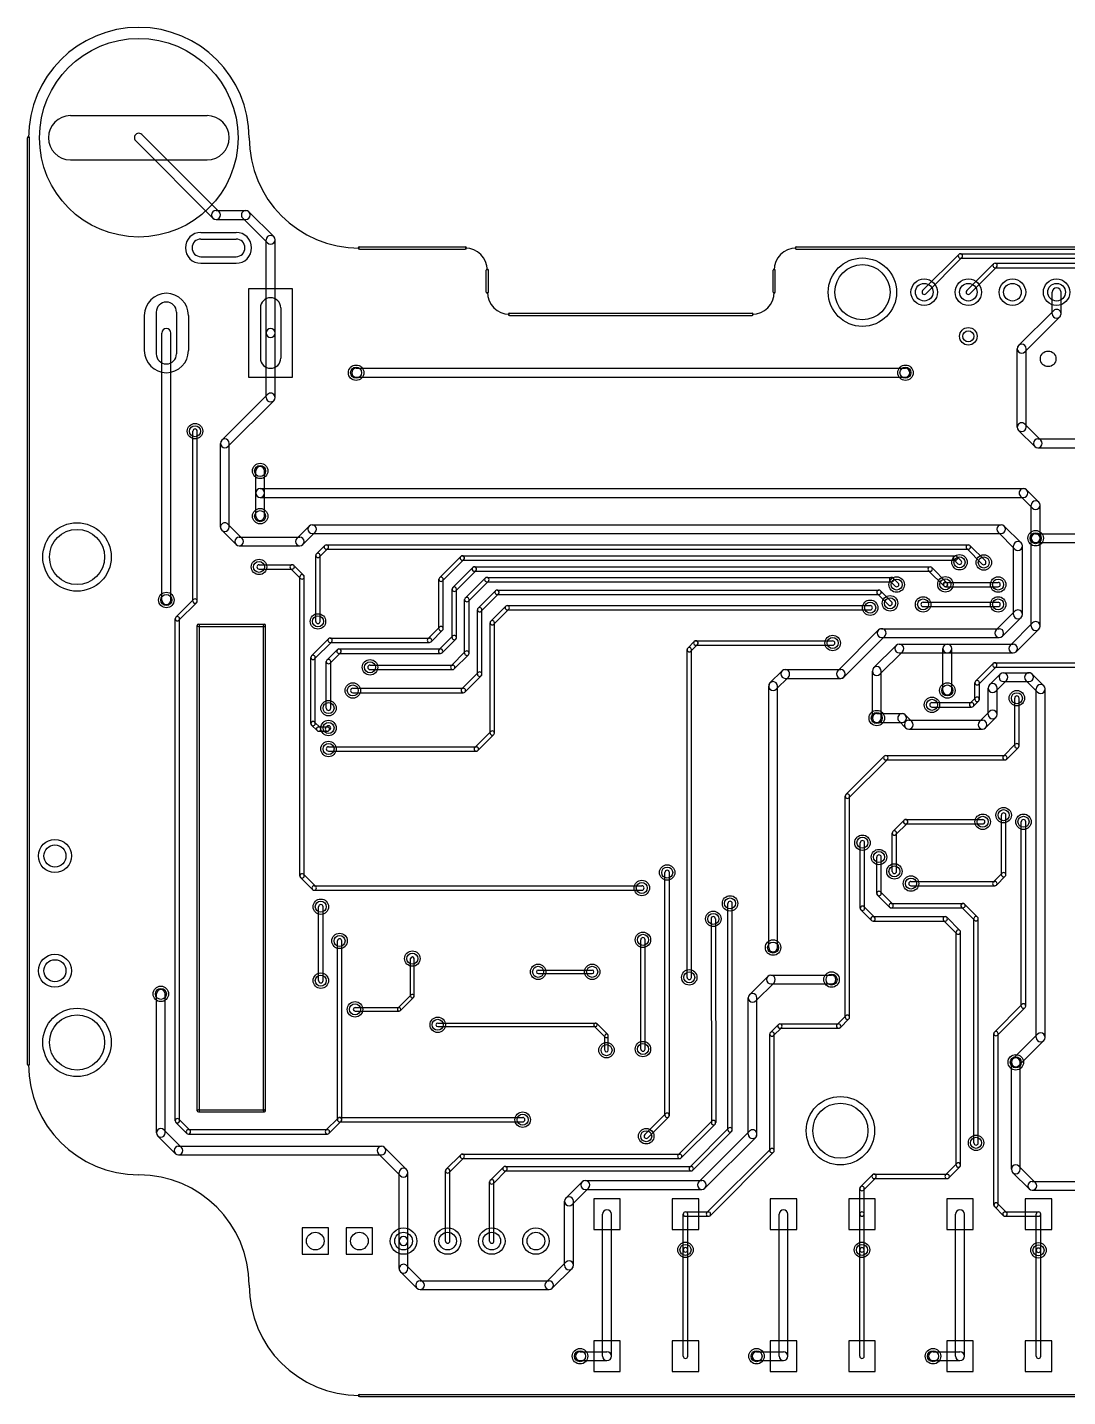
# Model space of a CAD drawing. Extents: x 25 to 127, y -114 to -36.
# Drawn here: x 25.3 to 85.2, y -114.4 to -35.6 of the extents above; entities that cross this region are included whole.
import ezdxf

# ---------------------------------------------------------------- set-up
doc = ezdxf.new("R2010")
doc.units = 0
doc.header["$MEASUREMENT"] = 0
doc.layers.add('BLACK', color=250, linetype='CONTINUOUS')
doc.layers.add('WHITE', color=7, linetype='CONTINUOUS')

msp = doc.modelspace()

# ---------------------------------------------------------------- linework, layer by layer
at = {"layer": 'BLACK'}
for p, q in [((36.3746, -46.1754), (31.9296, -41.7304)), ((25.3365, -95.25), (25.3365, -41.91)), ((25.4635, -95.25), (25.4635, -41.91)), ((36.0154, -46.5346), (31.5704, -42.0896)), ((36.195, -46.101), (37.9095, -46.101)), ((39.5171, -47.6034), (38.0891, -46.1754)), ((36.195, -46.609), (37.9095, -46.609)), ((39.1579, -47.9626), (37.7299, -46.5346)), ((35.3215, -47.3605), (37.3535, -47.3605)), ((39.0835, -53.1495), (39.0835, -47.783)), ((39.5915, -53.1495), (39.5915, -47.783)), ((44.45, -48.1965), (50.546, -48.1965)), ((44.45, -48.3235), (50.546, -48.3235)), ((69.596, -48.1965), (107.95, -48.1965)), ((69.596, -48.3235), (107.95, -48.3235)), ((78.955, -48.6274), (76.8722, -50.7102)), ((79.1346, -48.807), (77.0518, -50.8898)), ((79.0448, -48.5902), (122.961, -48.5902)), ((79.0448, -48.8442), (122.961, -48.8442)), ((35.3215, -49.1385), (37.3535, -49.1385)), ((51.7525, -50.8), (51.7525, -49.53)), ((51.8795, -50.8), (51.8795, -49.53)), ((68.2625, -50.8), (68.2625, -49.53)), ((68.3895, -50.8), (68.3895, -49.53)), ((80.9489, -49.1735), (79.4122, -50.7102)), ((81.1285, -49.3531), (79.5918, -50.8898)), ((81.0387, -49.1363), (122.606, -49.1363)), ((81.0387, -49.3903), (122.606, -49.3903)), ((38.0675, -50.6095), (38.0675, -55.6895)), ((40.6075, -50.6095), (38.0675, -50.6095)), ((40.6075, -55.6895), (40.6075, -50.6095)), ((84.328, -52.0446), (84.328, -50.8)), ((84.836, -52.0446), (84.836, -50.8)), ((53.086, -52.0065), (67.056, -52.0065)), ((82.3958, -53.8716), (84.4024, -51.865)), ((32.0675, -52.1335), (32.0675, -54.1655)), ((34.6075, -52.1335), (34.6075, -54.1655)), ((53.086, -52.1335), (67.056, -52.1335)), ((82.755, -54.2308), (84.7616, -52.2242)), ((33.0835, -68.5165), (33.0835, -53.1495)), ((33.5915, -68.5165), (33.5915, -53.1495)), ((39.0835, -56.865), (39.0835, -53.1495)), ((39.5915, -56.865), (39.5915, -53.1495)), ((82.3214, -58.5724), (82.3214, -54.0512)), ((82.8294, -58.5724), (82.8294, -54.0512)), ((38.0675, -55.6895), (40.6075, -55.6895)), ((44.2595, -55.1815), (75.8825, -55.1815)), ((44.2595, -55.6895), (75.8825, -55.6895)), ((36.5234, -59.3199), (39.1579, -56.6854)), ((36.8826, -59.6791), (39.5171, -57.0446)), ((34.8615, -68.58), (34.8615, -58.801)), ((35.1155, -68.58), (35.1155, -58.801)), ((83.3229, -59.6791), (82.3958, -58.752)), ((83.6821, -59.3199), (82.755, -58.3928)), ((36.449, -64.3255), (36.449, -59.4995)), ((36.957, -64.3255), (36.957, -59.4995)), ((83.5025, -59.2455), (87.884, -59.2455)), ((83.5025, -59.7535), (87.884, -59.7535)), ((38.481, -62.357), (38.481, -61.087)), ((38.989, -62.357), (38.989, -61.087)), ((38.735, -62.103), (82.677, -62.103)), ((83.5551, -62.8759), (82.8566, -62.1774)), ((38.481, -63.6905), (38.481, -62.357)), ((38.735, -62.611), (82.677, -62.611)), ((38.989, -63.6905), (38.989, -62.357)), ((83.1959, -63.2351), (82.4974, -62.5366)), ((83.1215, -64.9605), (83.1215, -63.0555)), ((83.6295, -64.9605), (83.6295, -63.0555)), ((37.3489, -65.3306), (36.5234, -64.5051)), ((37.7081, -64.9714), (36.8826, -64.1459)), ((41.5526, -64.2602), (40.8414, -64.9714)), ((41.7322, -64.1858), (81.3943, -64.1858)), ((81.5739, -64.2602), (82.5391, -65.2254)), ((37.5285, -64.897), (41.021, -64.897)), ((37.5285, -65.405), (41.021, -65.405)), ((41.9118, -64.6194), (41.2006, -65.3306)), ((41.7322, -64.6938), (81.3943, -64.6938)), ((42.4552, -65.3787), (41.9726, -65.8613)), ((42.545, -65.3415), (79.502, -65.3415)), ((79.5918, -65.3787), (80.4808, -66.2677)), ((81.2147, -64.6194), (82.1799, -65.5846)), ((82.1055, -69.342), (82.1055, -65.405)), ((82.6135, -69.342), (82.6135, -65.405)), ((83.1215, -70.0151), (83.1215, -64.9605)), ((83.3755, -64.7065), (86.5505, -64.7065)), ((83.3755, -65.2145), (86.5505, -65.2145)), ((83.6295, -70.0151), (83.6295, -64.9605)), ((41.9354, -69.7484), (41.9354, -65.9511)), ((42.6348, -65.5583), (42.1522, -66.0409)), ((42.1894, -69.7484), (42.1894, -65.9511)), ((42.545, -65.5955), (79.502, -65.5955)), ((49.0592, -67.2329), (50.2784, -66.0137)), ((49.2388, -67.4125), (50.458, -66.1933)), ((50.3682, -65.9765), (78.7527, -65.9765)), ((78.6629, -66.1933), (78.9042, -66.4346)), ((78.8425, -66.0137), (79.0838, -66.255)), ((79.4122, -65.5583), (80.3012, -66.4473)), ((38.6715, -66.4845), (40.5765, -66.4845)), ((38.6715, -66.7385), (40.5765, -66.7385)), ((40.4867, -66.7013), (41.0582, -67.2728)), ((40.6663, -66.5217), (41.2378, -67.0932)), ((49.8212, -67.8044), (50.9769, -66.6487)), ((50.0008, -67.984), (51.1565, -66.8283)), ((50.3682, -66.2305), (78.7527, -66.2305)), ((51.0667, -66.6115), (77.3049, -66.6115)), ((51.0667, -66.8655), (77.3049, -66.8655)), ((77.2151, -66.8283), (78.0914, -67.7046)), ((77.3947, -66.6487), (78.271, -67.525)), ((41.021, -84.3915), (41.021, -67.183)), ((41.275, -84.3915), (41.275, -67.183)), ((49.022, -70.1675), (49.022, -67.3227)), ((49.276, -70.1675), (49.276, -67.3227)), ((51.6944, -67.2519), (50.5451, -68.4013)), ((51.8741, -67.4316), (50.7247, -68.5809)), ((51.7843, -67.2148), (75.0888, -67.2148)), ((51.7843, -67.4688), (75.0888, -67.4688)), ((74.9989, -67.4316), (75.2847, -67.7173)), ((75.1786, -67.2519), (75.4643, -67.5377)), ((78.1041, -67.7173), (78.0914, -67.7046)), ((78.1939, -67.5005), (81.2165, -67.5005)), ((78.1939, -67.7545), (81.2165, -67.7545)), ((78.2837, -67.5377), (78.271, -67.525)), ((34.8987, -68.4902), (33.8827, -69.5062)), ((49.784, -70.6755), (49.784, -67.8942)), ((50.038, -70.6755), (50.038, -67.8942)), ((50.5079, -71.5772), (50.5079, -68.4911)), ((50.7619, -71.5772), (50.7619, -68.4911)), ((51.2817, -68.9855), (52.285, -67.9822)), ((51.4613, -69.1651), (52.4646, -68.1618)), ((52.3748, -67.945), (74.3585, -67.945)), ((52.3748, -68.199), (74.3585, -68.199)), ((74.2687, -68.1618), (74.9037, -68.7968)), ((74.4483, -67.9822), (75.0833, -68.6172)), ((35.0783, -68.6698), (34.0623, -69.6858)), ((51.2445, -72.7837), (51.2445, -69.0753)), ((51.4985, -72.7837), (51.4985, -69.0753)), ((52.8692, -68.8712), (52.0056, -69.7348)), ((53.0488, -69.0508), (52.1852, -69.9144)), ((52.959, -68.834), (73.8505, -68.834)), ((52.959, -69.088), (73.8505, -69.088)), ((76.8985, -68.6435), (81.2165, -68.6435)), ((76.8985, -68.8975), (81.2165, -68.8975)), ((81.1004, -70.2419), (82.1799, -69.1624)), ((33.8455, -98.4885), (33.8455, -69.596)), ((34.0995, -98.4885), (34.0995, -69.596)), ((35.1155, -97.917), (35.1155, -69.977)), ((35.179, -69.9135), (38.989, -69.9135)), ((35.179, -70.0405), (38.989, -70.0405)), ((35.2425, -97.917), (35.2425, -69.977)), ((38.9255, -97.917), (38.9255, -69.977)), ((39.0525, -97.917), (39.0525, -69.977)), ((49.0592, -70.0777), (48.3924, -70.7444)), ((51.9684, -76.1746), (51.9684, -69.8246)), ((52.2224, -76.1746), (52.2224, -69.8246)), ((81.4596, -70.6011), (82.5391, -69.5216)), ((81.9005, -71.1309), (83.1959, -69.8355)), ((41.6932, -71.7287), (42.6774, -70.7444)), ((42.7673, -70.7073), (48.4823, -70.7073)), ((49.2388, -70.2573), (48.5721, -70.9241)), ((49.0338, -71.3731), (49.8212, -70.5857)), ((49.2134, -71.5527), (50.0008, -70.7653)), ((63.3467, -71.2842), (63.7277, -70.9032)), ((63.8175, -70.866), (71.6915, -70.866)), ((71.9818, -72.5914), (74.3313, -70.2419)), ((72.341, -72.9506), (74.6905, -70.6011)), ((74.5109, -70.1675), (81.28, -70.1675)), ((74.5109, -70.6755), (81.28, -70.6755)), ((82.2597, -71.4901), (83.5551, -70.1947)), ((41.8728, -71.9083), (42.8571, -70.9241)), ((42.5822, -71.97), (43.1791, -71.3731)), ((42.7618, -72.1496), (43.3587, -71.5527)), ((42.7673, -70.9613), (48.4823, -70.9613)), ((43.2689, -71.3359), (49.1236, -71.3359)), ((43.2689, -71.5899), (49.1236, -71.5899)), ((50.5451, -71.4874), (49.7323, -72.3002)), ((50.7247, -71.667), (49.9119, -72.4798)), ((63.3095, -90.2335), (63.3095, -71.374)), ((63.5263, -71.4638), (63.9073, -71.0828)), ((63.5635, -90.2335), (63.5635, -71.374)), ((63.8175, -71.12), (71.6915, -71.12)), ((75.3473, -71.1309), (74.0519, -72.4263)), ((75.7065, -71.4901), (74.4111, -72.7855)), ((75.5269, -71.0565), (78.2955, -71.0565)), ((75.5269, -71.5645), (78.2955, -71.5645)), ((78.0415, -73.7235), (78.0415, -71.3105)), ((78.2955, -71.0565), (82.0801, -71.0565)), ((78.2955, -71.5645), (82.0801, -71.5645)), ((78.5495, -73.7235), (78.5495, -71.3105)), ((41.656, -75.6285), (41.656, -71.8185)), ((41.91, -75.6285), (41.91, -71.8185)), ((42.545, -74.7395), (42.545, -72.0598)), ((42.799, -74.7395), (42.799, -72.0598)), ((45.0596, -72.263), (49.8221, -72.263)), ((79.9202, -73.1892), (80.9362, -72.1732)), ((80.0998, -73.3688), (81.1158, -72.3528)), ((81.026, -72.136), (94.3483, -72.136)), ((81.026, -72.39), (94.3483, -72.39)), ((45.0596, -72.517), (49.8221, -72.517)), ((51.2817, -72.6939), (50.3419, -73.6337)), ((51.4613, -72.8735), (50.5215, -73.8133)), ((68.0829, -73.2899), (68.7814, -72.5914)), ((68.4421, -73.6491), (69.1406, -72.9506)), ((68.961, -72.517), (72.1614, -72.517)), ((68.961, -73.025), (72.1614, -73.025)), ((73.9775, -75.311), (73.9775, -72.6059)), ((74.4855, -75.311), (74.4855, -72.6059)), ((79.883, -74.2315), (79.883, -73.279)), ((80.137, -74.2315), (80.137, -73.279)), ((81.3417, -72.7819), (80.7194, -73.4042)), ((81.7009, -73.1411), (81.0786, -73.7634)), ((81.5213, -72.7075), (82.9945, -72.7075)), ((81.5213, -73.2155), (82.9945, -73.2155)), ((83.488, -73.8142), (82.8149, -73.1411)), ((83.8472, -73.455), (83.1741, -72.7819)), ((44.069, -73.5965), (50.4317, -73.5965)), ((44.069, -73.8505), (50.4317, -73.8505)), ((68.0085, -88.519), (68.0085, -73.4695)), ((68.5165, -88.519), (68.5165, -73.4695)), ((80.645, -75.1078), (80.645, -73.5838)), ((81.153, -75.1078), (81.153, -73.5838)), ((83.4136, -93.6879), (83.4136, -73.6346)), ((83.9216, -93.6879), (83.9216, -73.6346)), ((77.4065, -74.422), (79.6925, -74.422)), ((77.4065, -74.676), (79.6925, -74.676)), ((79.6027, -74.4592), (79.9202, -74.1417)), ((79.7823, -74.6388), (80.0998, -74.3213)), ((82.169, -76.9112), (82.169, -74.168)), ((82.423, -76.9112), (82.423, -74.168)), ((42.1903, -75.8562), (41.8728, -75.5387)), ((74.2315, -75.057), (75.692, -75.057)), ((74.2315, -75.565), (75.692, -75.565)), ((75.8934, -75.8716), (75.5124, -75.4906)), ((76.2526, -75.5124), (75.8716, -75.1314)), ((76.073, -75.438), (80.3148, -75.438)), ((80.7194, -74.9282), (80.1352, -75.5124)), ((81.0786, -75.2874), (80.4944, -75.8716)), ((42.0107, -76.0358), (41.6932, -75.7183)), ((42.1005, -75.819), (42.6085, -75.819)), ((42.1005, -76.073), (42.6085, -76.073)), ((42.5822, -75.7927), (42.5187, -75.8562)), ((42.7618, -75.9723), (42.6983, -76.0358)), ((52.0056, -76.0848), (51.0912, -76.9992)), ((52.1852, -76.2644), (51.2708, -77.1788)), ((76.073, -75.946), (80.3148, -75.946)), ((42.672, -76.962), (51.181, -76.962)), ((42.672, -77.216), (51.181, -77.216)), ((82.2062, -76.8214), (81.5204, -77.5072)), ((82.3858, -77.001), (81.7, -77.6868)), ((74.6624, -77.5072), (72.4526, -79.717)), ((74.842, -77.6868), (72.6322, -79.8966)), ((74.7522, -77.47), (81.6102, -77.47)), ((74.7522, -77.724), (81.6102, -77.724)), ((72.4154, -92.5322), (72.4154, -79.8068)), ((72.6694, -92.5322), (72.6694, -79.8068)), ((75.8952, -81.153), (80.3275, -81.153)), ((81.407, -84.328), (81.407, -80.899)), ((81.661, -84.328), (81.661, -80.899)), ((75.1205, -84.1375), (75.1205, -81.9277)), ((75.1577, -81.8379), (75.8054, -81.1902)), ((75.3373, -82.0175), (75.985, -81.3698)), ((75.3745, -84.1375), (75.3745, -81.9277)), ((75.8952, -81.407), (80.3275, -81.407)), ((82.55, -91.8845), (82.55, -81.28)), ((82.804, -91.8845), (82.804, -81.28)), ((73.279, -86.2584), (73.279, -82.4865)), ((73.533, -86.2584), (73.533, -82.4865)), ((74.2315, -85.4075), (74.2315, -83.312)), ((74.4855, -85.4075), (74.4855, -83.312)), ((41.9363, -85.0002), (41.2378, -84.3017)), ((62.0395, -98.171), (62.0395, -84.201)), ((62.2935, -98.171), (62.2935, -84.201)), ((81.4442, -84.2382), (80.9362, -84.7462)), ((41.7567, -85.1798), (41.0582, -84.4813)), ((41.8465, -84.963), (60.706, -84.963)), ((76.2, -84.709), (81.026, -84.709)), ((76.2, -84.963), (81.026, -84.963)), ((81.6238, -84.4178), (81.1158, -84.9258)), ((41.8465, -85.217), (60.706, -85.217)), ((74.2687, -85.4973), (74.9672, -86.1958)), ((74.4483, -85.3177), (75.1468, -86.0162)), ((42.1005, -90.424), (42.1005, -86.1695)), ((42.3545, -90.424), (42.3545, -86.1695)), ((65.659, -99.0092), (65.659, -85.979)), ((65.913, -99.0092), (65.913, -85.979)), ((73.9258, -86.9578), (73.3162, -86.3482)), ((74.1054, -86.7782), (73.4958, -86.1686)), ((75.057, -85.979), (79.1972, -85.979)), ((75.057, -86.233), (79.1972, -86.233)), ((79.8567, -86.9451), (79.1074, -86.1958)), ((80.0363, -86.7655), (79.287, -86.0162)), ((64.6892, -86.8682), (64.7096, -98.5918)), ((64.9432, -86.8678), (64.9636, -98.5914)), ((74.0156, -86.741), (78.1685, -86.741)), ((74.0156, -86.995), (78.1685, -86.995)), ((78.8407, -87.7198), (78.0787, -86.9578)), ((79.0203, -87.5402), (78.2583, -86.7782)), ((79.8195, -99.7585), (79.8195, -86.8553)), ((80.0735, -99.7585), (80.0735, -86.8553)), ((43.18, -98.425), (43.18, -88.138)), ((43.434, -98.425), (43.434, -88.138)), ((60.6425, -94.361), (60.6425, -88.0745)), ((60.8965, -94.361), (60.8965, -88.0745)), ((78.8035, -101.041), (78.8035, -87.63)), ((79.0575, -101.041), (79.0575, -87.63)), ((47.3964, -91.313), (47.3964, -89.154)), ((47.5996, -91.313), (47.5996, -89.154)), ((54.737, -89.8144), (57.8485, -89.8144)), ((54.737, -90.0176), (57.8485, -90.0176)), ((67.9559, -90.1809), (66.9018, -91.235)), ((68.3151, -90.5401), (67.261, -91.5942)), ((68.1355, -90.1065), (71.628, -90.1065)), ((68.1355, -90.6145), (71.628, -90.6145)), ((32.766, -99.187), (32.766, -91.186)), ((33.274, -99.187), (33.274, -91.186)), ((46.6642, -92.0032), (47.4262, -91.2412)), ((46.8078, -92.1468), (47.5698, -91.3848)), ((44.196, -91.9734), (46.736, -91.9734)), ((44.196, -92.1766), (46.736, -92.1766)), ((66.8274, -99.2632), (66.8274, -91.4146)), ((67.3354, -99.2632), (67.3354, -91.4146)), ((82.5872, -91.7947), (80.9997, -93.3822)), ((82.7668, -91.9743), (81.1793, -93.5618)), ((48.9585, -92.8624), (58.039, -92.8624)), ((58.7458, -93.5272), (58.1108, -92.8922)), ((68.5664, -92.9504), (68.1092, -93.4076)), ((68.6562, -92.9132), (72.0344, -92.9132)), ((72.4526, -92.4424), (71.9446, -92.9504)), ((72.6322, -92.622), (72.1242, -93.13)), ((48.9585, -93.0656), (58.039, -93.0656)), ((58.6022, -93.6708), (57.9672, -93.0358)), ((58.5724, -94.4245), (58.5724, -93.599)), ((58.7756, -94.4245), (58.7756, -93.599)), ((68.072, -100.203), (68.072, -93.4974)), ((68.746, -93.13), (68.2888, -93.5872)), ((68.326, -100.203), (68.326, -93.4974)), ((68.6562, -93.1672), (72.0344, -93.1672)), ((80.9625, -103.34), (80.9625, -93.472)), ((81.2165, -103.34), (81.2165, -93.472)), ((83.488, -93.5083), (82.0529, -94.9434)), ((83.8472, -93.8675), (82.4121, -95.3026)), ((81.9785, -101.283), (81.9785, -95.123)), ((82.4865, -101.283), (82.4865, -95.123)), ((34.0623, -98.3987), (34.6973, -99.0337)), ((35.179, -97.8535), (38.989, -97.8535)), ((35.179, -97.9805), (38.989, -97.9805)), ((42.5187, -99.0337), (43.2172, -98.3352)), ((43.307, -98.298), (53.848, -98.298)), ((60.8702, -99.2877), (62.0767, -98.0812)), ((61.0498, -99.4673), (62.2563, -98.2608)), ((62.8006, -100.443), (64.7422, -98.5018)), ((33.1996, -99.0074), (34.2156, -100.023)), ((33.8827, -98.5783), (34.5177, -99.2133)), ((34.6075, -98.9965), (42.6085, -98.9965)), ((34.6075, -99.2505), (42.6085, -99.2505)), ((42.6983, -99.2133), (43.3968, -98.5148)), ((43.307, -98.552), (53.848, -98.552)), ((62.9802, -100.623), (64.9218, -98.6814)), ((65.6962, -98.9194), (63.461, -101.155)), ((65.8758, -99.099), (63.6406, -101.334)), ((63.9808, -102.005), (66.9018, -99.0836)), ((32.8404, -99.3666), (33.8564, -100.383)), ((34.036, -99.949), (45.72, -99.949)), ((45.8996, -100.023), (47.1696, -101.293)), ((64.34, -102.364), (67.261, -99.4428)), ((34.036, -100.457), (45.72, -100.457)), ((45.5404, -100.383), (46.8104, -101.653)), ((50.2784, -100.443), (49.4402, -101.282)), ((50.458, -100.623), (49.6198, -101.461)), ((50.3682, -100.406), (62.8904, -100.406)), ((50.3682, -100.66), (62.8904, -100.66)), ((68.1092, -100.113), (64.4516, -103.771)), ((68.2888, -100.293), (64.6312, -103.95)), ((46.736, -105.41), (46.736, -101.473)), ((47.244, -105.41), (47.244, -101.473)), ((49.403, -105.41), (49.403, -101.371)), ((49.657, -105.41), (49.657, -101.371)), ((52.7422, -101.155), (51.9802, -101.917)), ((52.9218, -101.334), (52.1598, -102.096)), ((52.832, -101.117), (63.5508, -101.117)), ((52.832, -101.371), (63.5508, -101.371)), ((73.2908, -102.298), (73.9893, -101.599)), ((74.0791, -101.562), (78.2828, -101.562)), ((78.193, -101.599), (78.8407, -100.951)), ((78.3726, -101.779), (79.0203, -101.131)), ((82.0529, -101.462), (83.0054, -102.415)), ((82.4121, -101.103), (83.3646, -102.055)), ((51.943, -105.41), (51.943, -102.006)), ((52.197, -105.41), (52.197, -102.006)), ((57.2752, -102.005), (56.3354, -102.944)), ((57.6344, -102.364), (56.6946, -103.304)), ((57.4548, -101.93), (64.1604, -101.93)), ((57.4548, -102.438), (64.1604, -102.438)), ((73.2536, -103.861), (73.2536, -102.387)), ((73.4704, -102.477), (74.1689, -101.779)), ((73.5076, -103.861), (73.5076, -102.387)), ((74.0791, -101.816), (78.2828, -101.816)), ((83.185, -101.981), (85.8012, -101.981)), ((56.261, -106.807), (56.261, -103.124)), ((56.769, -106.807), (56.769, -103.124)), ((59.4614, -102.972), (57.9374, -102.972)), ((57.9374, -102.972), (57.9374, -104.75)), ((59.4614, -104.75), (59.4614, -102.972)), ((63.9826, -102.972), (62.4586, -102.972)), ((62.4586, -102.972), (62.4586, -104.75)), ((63.9826, -104.75), (63.9826, -102.972)), ((69.6214, -102.972), (68.0974, -102.972)), ((68.0974, -102.972), (68.0974, -104.75)), ((69.6214, -104.75), (69.6214, -102.972)), ((74.1426, -102.972), (72.6186, -102.972)), ((72.6186, -102.972), (72.6186, -104.75)), ((74.1426, -104.75), (74.1426, -102.972)), ((79.7814, -102.972), (78.2574, -102.972)), ((78.2574, -102.972), (78.2574, -104.75)), ((79.7814, -104.75), (79.7814, -102.972)), ((84.3026, -102.972), (82.7786, -102.972)), ((82.7786, -102.972), (82.7786, -104.75)), ((83.185, -102.489), (85.8012, -102.489)), ((84.3026, -104.75), (84.3026, -102.972)), ((58.4454, -112.039), (58.4454, -103.861)), ((58.9534, -112.039), (58.9534, -103.861)), ((63.0936, -105.918), (63.0936, -103.861)), ((63.2206, -103.734), (64.5414, -103.734)), ((63.2206, -103.988), (64.5414, -103.988)), ((63.3476, -105.918), (63.3476, -103.861)), ((68.6054, -112.039), (68.6054, -103.861)), ((69.1134, -112.039), (69.1134, -103.861)), ((73.2536, -105.918), (73.2536, -103.861)), ((73.5076, -105.918), (73.5076, -103.861)), ((78.7654, -112.039), (78.7654, -103.861)), ((79.2734, -112.039), (79.2734, -103.861)), ((81.5204, -103.95), (80.9997, -103.43)), ((81.7, -103.771), (81.1793, -103.25)), ((81.6102, -103.734), (83.5406, -103.734)), ((81.6102, -103.988), (83.5406, -103.988)), ((83.4136, -105.943), (83.4136, -103.861)), ((83.6676, -105.943), (83.6676, -103.861)), ((41.148, -104.648), (41.148, -106.172)), ((42.672, -104.648), (41.148, -104.648)), ((42.672, -106.172), (42.672, -104.648)), ((43.688, -104.648), (43.688, -106.172)), ((45.212, -104.648), (43.688, -104.648)), ((45.212, -106.172), (45.212, -104.648)), ((57.9374, -104.75), (59.4614, -104.75)), ((62.4586, -104.75), (63.9826, -104.75)), ((68.0974, -104.75), (69.6214, -104.75)), ((72.6186, -104.75), (74.1426, -104.75)), ((78.2574, -104.75), (79.7814, -104.75)), ((82.7786, -104.75), (84.3026, -104.75)), ((46.736, -106.998), (46.736, -105.41)), ((47.244, -106.998), (47.244, -105.41)), ((41.148, -106.172), (42.672, -106.172)), ((43.688, -106.172), (45.212, -106.172)), ((63.0936, -112.039), (63.0936, -105.918)), ((63.3476, -112.039), (63.3476, -105.918)), ((73.2536, -112.039), (73.2536, -105.918)), ((73.5076, -112.039), (73.5076, -105.918)), ((83.4136, -112.039), (83.4136, -105.943)), ((83.6676, -112.039), (83.6676, -105.943)), ((48.1221, -107.77), (47.1696, -106.818)), ((56.3354, -106.627), (55.1924, -107.77)), ((56.6946, -106.987), (55.5516, -108.13)), ((47.7629, -108.13), (46.8104, -107.177)), ((47.9425, -107.696), (55.372, -107.696)), ((47.9425, -108.204), (55.372, -108.204)), ((57.15, -111.785), (58.6994, -111.785)), ((59.4614, -111.15), (57.9374, -111.15)), ((57.9374, -111.15), (57.9374, -112.928)), ((59.4614, -112.928), (59.4614, -111.15)), ((63.9826, -111.15), (62.4586, -111.15)), ((62.4586, -111.15), (62.4586, -112.928)), ((63.9826, -112.928), (63.9826, -111.15)), ((67.31, -111.785), (68.8594, -111.785)), ((69.6214, -111.15), (68.0974, -111.15)), ((68.0974, -111.15), (68.0974, -112.928)), ((69.6214, -112.928), (69.6214, -111.15)), ((74.1426, -111.15), (72.6186, -111.15)), ((72.6186, -111.15), (72.6186, -112.928)), ((74.1426, -112.928), (74.1426, -111.15)), ((77.47, -111.785), (79.0194, -111.785)), ((79.7814, -111.15), (78.2574, -111.15)), ((78.2574, -111.15), (78.2574, -112.928)), ((79.7814, -112.928), (79.7814, -111.15)), ((84.3026, -111.15), (82.7786, -111.15)), ((82.7786, -111.15), (82.7786, -112.928)), ((84.3026, -112.928), (84.3026, -111.15)), ((57.15, -112.293), (58.6994, -112.293)), ((67.31, -112.293), (68.8594, -112.293)), ((77.47, -112.293), (79.0194, -112.293)), ((57.9374, -112.928), (59.4614, -112.928)), ((62.4586, -112.928), (63.9826, -112.928)), ((68.0974, -112.928), (69.6214, -112.928)), ((72.6186, -112.928), (74.1426, -112.928)), ((78.2574, -112.928), (79.7814, -112.928)), ((82.7786, -112.928), (84.3026, -112.928)), ((44.45, -114.237), (107.95, -114.237)), ((44.45, -114.364), (107.95, -114.364))]:
    msp.add_line(p, q, dxfattribs=at)
for centre, radius in [((31.75, -41.91), 5.715), ((73.406, -50.8), 1.9685), ((76.962, -50.8), 0.762), ((79.502, -50.8), 0.762), ((82.042, -50.8), 0.762), ((84.582, -50.8), 0.762), ((79.502, -53.34), 0.508), ((84.098, -54.636), 0.45), ((44.2595, -55.4355), 0.4445), ((75.8825, -55.4355), 0.4445), ((34.9885, -58.801), 0.4445), ((38.735, -61.087), 0.4445), ((38.735, -63.6905), 0.4445), ((28.194, -66.04), 1.9685), ((83.3755, -64.9605), 0.4445), ((38.6715, -66.6115), 0.4445), ((78.994, -66.3448), 0.4445), ((80.391, -66.3575), 0.4445), ((75.3745, -67.6275), 0.4445), ((78.1812, -67.6148), 0.4445), ((81.2165, -67.6275), 0.4445), ((33.3375, -68.5165), 0.4445), ((73.8505, -68.961), 0.4445), ((74.9935, -68.707), 0.4445), ((76.8985, -68.7705), 0.4445), ((81.2165, -68.7705), 0.4445), ((42.0624, -69.7484), 0.4445), ((71.6915, -70.993), 0.4445), ((45.0596, -72.39), 0.4445), ((44.069, -73.7235), 0.4445), ((78.2955, -73.7235), 0.4445), ((82.296, -74.168), 0.4445), ((42.672, -74.7395), 0.4445), ((77.4065, -74.549), 0.4445), ((42.672, -75.8825), 0.4445), ((74.2315, -75.311), 0.4445), ((42.672, -77.089), 0.4445), ((80.3275, -81.28), 0.4445), ((81.534, -80.899), 0.4445), ((82.677, -81.28), 0.4445), ((26.924, -83.2485), 0.9525), ((73.406, -82.4865), 0.4445), ((74.3585, -83.312), 0.4445), ((62.1665, -84.201), 0.4445), ((75.2475, -84.1375), 0.4445), ((60.706, -85.09), 0.4445), ((76.2, -84.836), 0.4445), ((42.2275, -86.1695), 0.4445), ((65.786, -85.979), 0.4445), ((64.8208, -86.868), 0.4445), ((43.307, -88.138), 0.4445), ((60.7695, -88.0745), 0.4445), ((68.2625, -88.519), 0.4445), ((26.924, -89.8525), 0.9525), ((47.498, -89.154), 0.4445), ((54.737, -89.916), 0.4445), ((57.8485, -89.916), 0.4445), ((63.4365, -90.2335), 0.4445), ((42.2275, -90.424), 0.4445), ((71.628, -90.3605), 0.4445), ((33.02, -91.186), 0.4445), ((28.194, -93.98), 1.9685), ((44.196, -92.075), 0.4445), ((48.9585, -92.964), 0.4445), ((58.674, -94.4245), 0.4445), ((60.7695, -94.361), 0.4445), ((82.2325, -95.123), 0.4445), ((72.136, -99.06), 1.9685), ((53.848, -98.425), 0.4445), ((60.96, -99.3775), 0.4445), ((79.9465, -99.7585), 0.4445), ((46.99, -105.41), 0.762), ((49.53, -105.41), 0.762), ((52.07, -105.41), 0.762), ((54.61, -105.41), 0.762), ((63.2206, -105.918), 0.4445), ((73.3806, -105.918), 0.4445), ((83.5406, -105.943), 0.4445), ((57.15, -112.039), 0.4445), ((67.31, -112.039), 0.4445), ((77.47, -112.039), 0.4445)]:
    msp.add_circle(centre, radius, dxfattribs=at)
for centre, radius, start, end in [((31.75, -41.91), 6.35, 90, 180), ((31.75, -41.91), 6.35, 0, 90), ((31.75, -41.91), 0.254, 405, 585), ((25.4, -41.91), 0.0635, 360, 540), ((44.45, -41.91), 6.35, -180, -90), ((36.195, -46.355), 0.254, 90, 270), ((36.195, -46.355), 0.254, 225, 405), ((37.9095, -46.355), 0.254, 405, 585), ((37.9095, -46.355), 0.254, 270, 450), ((35.3215, -48.2495), 0.889, 90, 270), ((37.3535, -48.2495), 0.889, 270, 450), ((39.3375, -47.783), 0.254, 360, 540), ((39.3375, -47.783), 0.254, 225, 405), ((44.45, -48.26), 0.0635, 90, 270), ((50.546, -48.26), 0.0635, 270, 450), ((50.546, -49.53), 1.27, 0, 90), ((69.596, -49.53), 1.27, 90, 180), ((69.596, -48.26), 0.0635, 90, 270), ((79.0448, -48.7172), 0.127, 90, 270), ((79.0448, -48.7172), 0.127, -45, 135), ((51.816, -49.53), 0.0635, 360, 540), ((68.326, -49.53), 0.0635, 360, 540), ((81.0387, -49.2633), 0.127, 90, 270), ((81.0387, -49.2633), 0.127, -45, 135), ((33.3375, -52.1335), 1.27, 0, 180), ((51.816, -50.8), 0.0635, 180, 360), ((53.086, -50.8), 1.27, -180, -90), ((67.056, -50.8), 1.27, -90, 0), ((68.326, -50.8), 0.0635, 180, 360), ((76.962, -50.8), 0.127, 135, 315), ((79.502, -50.8), 0.127, 135, 315), ((84.582, -50.8), 0.254, 360, 540), ((53.086, -52.07), 0.0635, 90, 270), ((67.056, -52.07), 0.0635, 270, 450), ((84.582, -52.0446), 0.254, 315, 495), ((84.582, -52.0446), 0.254, 180, 360), ((33.3375, -53.1495), 0.254, 360, 540), ((39.3375, -53.1495), 0.254, 360, 540), ((39.3375, -53.1495), 0.254, 180, 360), ((33.3375, -54.1655), 1.27, 180, 360), ((82.5754, -54.0512), 0.254, 360, 540), ((82.5754, -54.0512), 0.254, 135, 315), ((44.2595, -55.4355), 0.254, 90, 270), ((75.8825, -55.4355), 0.254, 270, 450), ((39.3375, -56.865), 0.254, 315, 495), ((39.3375, -56.865), 0.254, 180, 360), ((34.9885, -58.801), 0.127, 360, 540), ((82.5754, -58.5724), 0.254, 405, 585), ((82.5754, -58.5724), 0.254, 180, 360), ((36.703, -59.4995), 0.254, 360, 540), ((36.703, -59.4995), 0.254, 135, 315), ((83.5025, -59.4995), 0.254, 90, 270), ((83.5025, -59.4995), 0.254, 225, 405), ((38.735, -61.087), 0.254, 360, 540), ((38.735, -62.357), 0.254, 90, 270), ((38.735, -62.357), 0.254, 360, 540), ((82.677, -62.357), 0.254, 405, 585), ((82.677, -62.357), 0.254, 270, 450), ((38.735, -62.357), 0.254, 180, 360), ((83.3755, -63.0555), 0.254, 360, 540), ((83.3755, -63.0555), 0.254, 225, 405), ((38.735, -63.6905), 0.254, 180, 360), ((36.703, -64.3255), 0.254, 405, 585), ((36.703, -64.3255), 0.254, 180, 360), ((41.7322, -64.4398), 0.254, 90, 270), ((41.7322, -64.4398), 0.254, -45, 135), ((81.3943, -64.4398), 0.254, 45, 225), ((81.3943, -64.4398), 0.254, 270, 450), ((37.5285, -65.151), 0.254, 90, 270), ((37.5285, -65.151), 0.254, 225, 405), ((41.021, -65.151), 0.254, 135, 315), ((41.021, -65.151), 0.254, 270, 450), ((42.545, -65.4685), 0.127, 90, 270), ((42.545, -65.4685), 0.127, -45, 135), ((79.502, -65.4685), 0.127, 45, 225), ((79.502, -65.4685), 0.127, 270, 450), ((82.3595, -65.405), 0.254, 360, 540), ((82.3595, -65.405), 0.254, 225, 405), ((83.3755, -64.9605), 0.254, 90, 270), ((83.3755, -64.9605), 0.254, 360, 540), ((83.3755, -64.9605), 0.254, 180, 360), ((42.0624, -65.9511), 0.127, 360, 540), ((42.0624, -65.9511), 0.127, 135, 315), ((50.3682, -66.1035), 0.127, 90, 270), ((50.3682, -66.1035), 0.127, 315, 495), ((78.7527, -66.1035), 0.127, 45, 225), ((78.7527, -66.1035), 0.127, 270, 450), ((38.6715, -66.6115), 0.127, 90, 270), ((40.5765, -66.6115), 0.127, 45, 225), ((40.5765, -66.6115), 0.127, 270, 450), ((51.0667, -66.7385), 0.127, 90, 270), ((51.0667, -66.7385), 0.127, 315, 495), ((77.3049, -66.7385), 0.127, 45, 225), ((77.3049, -66.7385), 0.127, 270, 450), ((78.994, -66.3448), 0.127, 225, 405), ((80.391, -66.3575), 0.127, 225, 405), ((41.148, -67.183), 0.127, 360, 540), ((41.148, -67.183), 0.127, 225, 405), ((49.149, -67.3227), 0.127, 360, 540), ((49.149, -67.3227), 0.127, 135, 315), ((49.911, -67.8942), 0.127, 360, 540), ((51.7843, -67.3418), 0.127, 90, 270), ((51.7843, -67.3418), 0.127, -45, 135), ((75.0888, -67.3418), 0.127, 45, 225), ((75.0888, -67.3418), 0.127, 270, 450), ((75.3745, -67.6275), 0.127, 225, 405), ((78.1812, -67.6148), 0.127, 405, 585), ((78.1939, -67.6275), 0.127, 90, 270), ((78.1812, -67.6148), 0.127, 225, 405), ((78.1939, -67.6275), 0.127, 225, 405), ((81.2165, -67.6275), 0.127, 270, 450), ((33.3375, -68.5165), 0.254, 180, 360), ((34.9885, -68.58), 0.127, -45, 135), ((49.911, -67.8942), 0.127, 135, 315), ((50.6349, -68.4911), 0.127, 360, 540), ((50.6349, -68.4911), 0.127, 135, 315), ((52.3748, -68.072), 0.127, 90, 270), ((52.3748, -68.072), 0.127, 315, 495), ((74.3585, -68.072), 0.127, 45, 225), ((74.3585, -68.072), 0.127, 270, 450), ((34.9885, -68.58), 0.127, 180, 360), ((51.3715, -69.0753), 0.127, 360, 540), ((51.3715, -69.0753), 0.127, 135, 315), ((52.959, -68.961), 0.127, 90, 270), ((52.959, -68.961), 0.127, -45, 135), ((73.8505, -68.961), 0.127, 270, 450), ((74.9935, -68.707), 0.127, 225, 405), ((76.8985, -68.7705), 0.127, 90, 270), ((81.2165, -68.7705), 0.127, 270, 450), ((82.3595, -69.342), 0.254, 180, 360), ((82.3595, -69.342), 0.254, 315, 495), ((33.9725, -69.596), 0.127, 360, 540), ((33.9725, -69.596), 0.127, 135, 315), ((35.179, -69.977), 0.0635, 360, 540), ((35.179, -69.977), 0.0635, 90, 270), ((38.989, -69.977), 0.0635, 360, 540), ((38.989, -69.977), 0.0635, 270, 450), ((42.0624, -69.7484), 0.127, 180, 360), ((49.149, -70.1675), 0.127, -45, 135), ((52.0954, -69.8246), 0.127, 360, 540), ((52.0954, -69.8246), 0.127, 135, 315), ((83.3755, -70.0151), 0.254, 180, 360), ((83.3755, -70.0151), 0.254, 315, 495), ((42.7673, -70.8343), 0.127, 90, 270), ((42.7672, -70.8343), 0.127, 315, 495), ((48.4823, -70.8343), 0.127, 135, 315), ((48.4823, -70.8343), 0.127, 270, 450), ((49.149, -70.1675), 0.127, 180, 360), ((49.911, -70.6755), 0.127, 180, 360), ((49.911, -70.6755), 0.127, 315, 495), ((63.8175, -70.993), 0.127, 90, 270), ((63.8175, -70.993), 0.127, 315, 495), ((71.6915, -70.993), 0.127, 270, 450), ((74.5109, -70.4215), 0.254, 90, 270), ((74.5109, -70.4215), 0.254, 315, 495), ((81.28, -70.4215), 0.254, 135, 315), ((81.28, -70.4215), 0.254, 270, 450), ((41.783, -71.8185), 0.127, 360, 540), ((43.2689, -71.4629), 0.127, 90, 270), ((43.2689, -71.4629), 0.127, 315, 495), ((49.1236, -71.4629), 0.127, 135, 315), ((49.1236, -71.4629), 0.127, 270, 450), ((50.6349, -71.5772), 0.127, 180, 360), ((50.6349, -71.5772), 0.127, -45, 135), ((63.4365, -71.374), 0.127, 360, 540), ((63.4365, -71.374), 0.127, 135, 315), ((75.5269, -71.3105), 0.254, 90, 270), ((75.5269, -71.3105), 0.254, -45, 135), ((78.2955, -71.3105), 0.254, 360, 540), ((78.2955, -71.3105), 0.254, 90, 270), ((78.2955, -71.3105), 0.254, 270, 450), ((82.0801, -71.3105), 0.254, 135, 315), ((82.0801, -71.3105), 0.254, 270, 450), ((41.783, -71.8185), 0.127, 135, 315), ((42.672, -72.0598), 0.127, 360, 540), ((42.672, -72.0598), 0.127, 135, 315), ((45.0596, -72.39), 0.127, 90, 270), ((49.8221, -72.39), 0.127, 135, 315), ((49.8221, -72.39), 0.127, 270, 450), ((74.2315, -72.6059), 0.254, 360, 540), ((74.2315, -72.6059), 0.254, 135, 315), ((81.026, -72.263), 0.127, 90, 270), ((81.026, -72.263), 0.127, 315, 495), ((51.3715, -72.7837), 0.127, 180, 360), ((51.3715, -72.7837), 0.127, -45, 135), ((68.2625, -73.4695), 0.254, 360, 540), ((68.961, -72.771), 0.254, 90, 270), ((68.961, -72.771), 0.254, 315, 495), ((72.1614, -72.771), 0.254, 135, 315), ((72.1614, -72.771), 0.254, 270, 450), ((80.01, -73.279), 0.127, 360, 540), ((80.01, -73.279), 0.127, 135, 315), ((81.5213, -72.9615), 0.254, 90, 270), ((81.5213, -72.9615), 0.254, -45, 135), ((82.9945, -72.9615), 0.254, 405, 585), ((82.9945, -72.9615), 0.254, 270, 450), ((44.069, -73.7235), 0.127, 90, 270), ((50.4317, -73.7235), 0.127, 135, 315), ((50.4317, -73.7235), 0.127, 270, 450), ((68.2625, -73.4695), 0.254, 135, 315), ((78.2955, -73.7235), 0.254, 180, 360), ((80.899, -73.5838), 0.254, 360, 540), ((80.899, -73.5838), 0.254, 135, 315), ((82.296, -74.168), 0.127, 360, 540), ((83.6676, -73.6346), 0.254, 360, 540), ((83.6676, -73.6346), 0.254, 225, 405), ((42.672, -74.7395), 0.127, 180, 360), ((77.4065, -74.549), 0.127, 90, 270), ((79.6925, -74.549), 0.127, 135, 315), ((79.6925, -74.549), 0.127, 270, 450), ((80.01, -74.2315), 0.127, 180, 360), ((80.01, -74.2315), 0.127, 315, 495), ((80.899, -75.1078), 0.254, -45, 135), ((41.783, -75.6285), 0.127, 405, 585), ((41.783, -75.6285), 0.127, 180, 360), ((74.2315, -75.311), 0.254, 90, 270), ((74.2315, -75.311), 0.254, 180, 360), ((75.692, -75.311), 0.254, 405, 585), ((75.692, -75.311), 0.254, 270, 450), ((76.073, -75.692), 0.254, 90, 270), ((76.073, -75.692), 0.254, 225, 405), ((80.3148, -75.692), 0.254, 135, 315), ((80.3148, -75.692), 0.254, 270, 450), ((80.899, -75.1078), 0.254, 180, 360), ((42.1005, -75.946), 0.127, 90, 270), ((42.1005, -75.946), 0.127, 225, 405), ((42.6085, -75.946), 0.127, 135, 315), ((42.672, -75.8825), 0.127, -45, 135), ((42.6085, -75.946), 0.127, 270, 450), ((52.0954, -76.1746), 0.127, 180, 360), ((52.0954, -76.1746), 0.127, -45, 135), ((42.672, -77.089), 0.127, 90, 270), ((51.181, -77.089), 0.127, 135, 315), ((51.181, -77.089), 0.127, 270, 450), ((82.296, -76.9112), 0.127, 180, 360), ((82.296, -76.9112), 0.127, -45, 135), ((74.7522, -77.597), 0.127, 90, 270), ((74.7522, -77.597), 0.127, -45, 135), ((81.6102, -77.597), 0.127, 135, 315), ((81.6102, -77.597), 0.127, 270, 450), ((72.5424, -79.8068), 0.127, 360, 540), ((72.5424, -79.8068), 0.127, 135, 315), ((75.8952, -81.28), 0.127, 90, 270), ((75.8952, -81.28), 0.127, 315, 495), ((80.3275, -81.28), 0.127, 270, 450), ((81.534, -80.899), 0.127, 360, 540), ((82.677, -81.28), 0.127, 360, 540), ((75.2475, -81.9277), 0.127, 360, 540), ((75.2475, -81.9277), 0.127, 135, 315), ((73.406, -82.4865), 0.127, 360, 540), ((74.3585, -83.312), 0.127, 360, 540), ((41.148, -84.3915), 0.127, 405, 585), ((62.1665, -84.201), 0.127, 360, 540), ((75.2475, -84.1375), 0.127, 180, 360), ((81.534, -84.328), 0.127, -45, 135), ((41.148, -84.3915), 0.127, 180, 360), ((41.8465, -85.09), 0.127, 90, 270), ((41.8465, -85.09), 0.127, 225, 405), ((60.706, -85.09), 0.127, 270, 450), ((76.2, -84.836), 0.127, 90, 270), ((81.026, -84.836), 0.127, 135, 315), ((81.026, -84.836), 0.127, 270, 450), ((81.534, -84.328), 0.127, 180, 360), ((65.786, -85.979), 0.127, 360, 540), ((74.3585, -85.4075), 0.127, 45, 225), ((74.3585, -85.4075), 0.127, 180, 360), ((42.2275, -86.1695), 0.127, 360, 540), ((73.406, -86.2584), 0.127, 405, 585), ((73.406, -86.2584), 0.127, 180, 360), ((75.057, -86.106), 0.127, 90, 270), ((75.057, -86.106), 0.127, 225, 405), ((79.1972, -86.106), 0.127, 405, 585), ((79.1972, -86.106), 0.127, 270, 450), ((64.8162, -86.868), 0.127, 0.1, 180.1), ((74.0156, -86.868), 0.127, 90, 270), ((74.0156, -86.868), 0.127, 225, 405), ((78.1685, -86.868), 0.127, 405, 585), ((78.1685, -86.868), 0.127, 270, 450), ((79.9465, -86.8553), 0.127, 360, 540), ((79.9465, -86.8553), 0.127, 225, 405), ((43.307, -88.138), 0.127, 360, 540), ((60.7695, -88.0745), 0.127, 360, 540), ((78.9305, -87.63), 0.127, 360, 540), ((78.9305, -87.63), 0.127, 225, 405), ((68.2625, -88.519), 0.254, 180, 360), ((47.498, -89.154), 0.1016, 360, 540), ((54.737, -89.916), 0.1016, 90, 270), ((57.8485, -89.916), 0.1016, 270, 450), ((42.2275, -90.424), 0.127, 180, 360), ((63.4365, -90.2335), 0.127, 180, 360), ((68.1355, -90.3605), 0.254, 90, 270), ((68.1355, -90.3605), 0.254, -45, 135), ((71.628, -90.3605), 0.254, 270, 450), ((33.02, -91.186), 0.254, 360, 540), ((47.498, -91.313), 0.1016, 180, 360), ((47.498, -91.313), 0.1016, 315, 495), ((67.0814, -91.4146), 0.254, 360, 540), ((67.0814, -91.4146), 0.254, 135, 315), ((44.196, -92.075), 0.1016, 90, 270), ((46.736, -92.075), 0.1016, 135, 315), ((46.736, -92.075), 0.1016, 270, 450), ((82.677, -91.8845), 0.127, 180, 360), ((82.677, -91.8845), 0.127, -45, 135), ((48.9585, -92.964), 0.1016, 90, 270), ((58.039, -92.964), 0.1016, 405, 585), ((58.039, -92.964), 0.1016, 270, 450), ((68.6562, -93.0402), 0.127, 90, 270), ((68.6562, -93.0402), 0.127, -45, 135), ((72.0344, -93.0402), 0.127, 135, 315), ((72.0344, -93.0402), 0.127, 270, 450), ((72.5424, -92.5322), 0.127, 180, 360), ((72.5424, -92.5322), 0.127, -45, 135), ((58.674, -93.599), 0.1016, 360, 540), ((58.674, -93.599), 0.1016, 225, 405), ((68.199, -93.4974), 0.127, 360, 540), ((68.199, -93.4974), 0.127, 135, 315), ((81.0895, -93.472), 0.127, 360, 540), ((81.0895, -93.472), 0.127, 135, 315), ((83.6676, -93.6879), 0.254, 180, 360), ((83.6676, -93.6879), 0.254, -45, 135), ((58.674, -94.4245), 0.1016, 180, 360), ((60.7695, -94.361), 0.127, 180, 360), ((25.4, -95.25), 0.0635, 180, 360), ((31.75, -95.25), 6.35, -180, -90), ((82.2325, -95.123), 0.254, 360, 540), ((82.2325, -95.123), 0.254, 135, 315), ((33.9725, -98.4885), 0.127, 45, 225), ((33.9725, -98.4885), 0.127, 180, 360), ((35.179, -97.917), 0.0635, 90, 270), ((35.179, -97.917), 0.0635, 180, 360), ((38.989, -97.917), 0.0635, 180, 360), ((38.989, -97.917), 0.0635, 270, 450), ((43.307, -98.425), 0.127, 90, 270), ((43.307, -98.425), 0.127, 180, 360), ((43.307, -98.425), 0.127, 315, 495), ((53.848, -98.425), 0.127, 270, 450), ((62.1665, -98.171), 0.127, 180, 360), ((62.1665, -98.171), 0.127, 315, 495), ((64.832, -98.5916), 0.127, 315, 495), ((33.02, -99.187), 0.254, 45, 225), ((33.02, -99.187), 0.254, 180, 360), ((34.6075, -99.1235), 0.127, 90, 270), ((34.6075, -99.1235), 0.127, 225, 405), ((42.6085, -99.1235), 0.127, 135, 315), ((42.6085, -99.1235), 0.127, 270, 450), ((60.96, -99.3775), 0.127, 135, 315), ((64.8366, -98.5916), 0.127, 180.1, 360.1), ((65.786, -99.0092), 0.127, 180, 360), ((65.786, -99.0092), 0.127, -45, 135), ((67.0814, -99.2632), 0.254, 180, 360), ((67.0814, -99.2632), 0.254, 315, 495), ((34.036, -100.203), 0.254, 90, 270), ((34.036, -100.203), 0.254, 225, 405), ((45.72, -100.203), 0.254, 45, 225), ((45.72, -100.203), 0.254, 270, 450), ((68.199, -100.203), 0.127, -45, 135), ((79.9465, -99.7585), 0.127, 180, 360), ((50.3682, -100.533), 0.127, 90, 270), ((50.3682, -100.533), 0.127, -45, 135), ((62.8904, -100.533), 0.127, 135, 315), ((62.8904, -100.533), 0.127, 270, 450), ((68.199, -100.203), 0.127, 180, 360), ((31.75, -107.95), 6.35, 0, 90), ((46.99, -101.473), 0.254, 360, 540), ((46.99, -101.473), 0.254, 225, 405), ((49.53, -101.371), 0.127, 360, 540), ((49.53, -101.371), 0.127, 135, 315), ((52.832, -101.244), 0.127, 90, 270), ((52.832, -101.244), 0.127, -45, 135), ((63.5508, -101.244), 0.127, 135, 315), ((63.5508, -101.244), 0.127, 270, 450), ((74.0791, -101.689), 0.127, 90, 270), ((74.0791, -101.689), 0.127, 315, 495), ((78.2828, -101.689), 0.127, 135, 315), ((78.2828, -101.689), 0.127, 270, 450), ((78.9305, -101.041), 0.127, 180, 360), ((78.9305, -101.041), 0.127, 315, 495), ((82.2325, -101.283), 0.254, 45, 225), ((82.2325, -101.283), 0.254, 180, 360), ((52.07, -102.006), 0.127, 360, 540), ((52.07, -102.006), 0.127, 135, 315), ((57.4548, -102.184), 0.254, 90, 270), ((57.4548, -102.184), 0.254, -45, 135), ((64.1604, -102.184), 0.254, 135, 315), ((64.1604, -102.184), 0.254, 270, 450), ((73.3806, -102.387), 0.127, 360, 540), ((73.3806, -102.387), 0.127, 135, 315), ((83.185, -102.235), 0.254, 90, 270), ((83.185, -102.235), 0.254, 225, 405), ((56.515, -103.124), 0.254, 360, 540), ((56.515, -103.124), 0.254, 135, 315), ((81.0895, -103.34), 0.127, 405, 585), ((58.6994, -103.861), 0.254, 360, 540), ((63.2206, -103.861), 0.127, 90, 270), ((63.2206, -103.861), 0.127, 360, 540), ((64.5414, -103.861), 0.127, 135, 315), ((64.5414, -103.861), 0.127, 270, 450), ((68.8594, -103.861), 0.254, 360, 540), ((73.3806, -103.861), 0.127, 360, 540), ((73.3806, -103.861), 0.127, 180, 360), ((79.0194, -103.861), 0.254, 360, 540), ((81.0895, -103.34), 0.127, 180, 360), ((81.6102, -103.861), 0.127, 90, 270), ((81.6102, -103.861), 0.127, 225, 405), ((83.5406, -103.861), 0.127, 360, 540), ((83.5406, -103.861), 0.127, 270, 450), ((46.99, -105.41), 0.254, 360, 540), ((46.99, -105.41), 0.254, 180, 360), ((49.53, -105.41), 0.127, 180, 360), ((52.07, -105.41), 0.127, 180, 360), ((63.2206, -105.918), 0.127, 360, 540), ((63.2206, -105.918), 0.127, 180, 360), ((73.3806, -105.918), 0.127, 360, 540), ((73.3806, -105.918), 0.127, 180, 360), ((83.5406, -105.943), 0.127, 360, 540), ((83.5406, -105.943), 0.127, 180, 360), ((46.99, -106.998), 0.254, 405, 585), ((46.99, -106.998), 0.254, 180, 360), ((56.515, -106.807), 0.254, 180, 360), ((56.515, -106.807), 0.254, -45, 135), ((44.45, -107.95), 6.35, -180, -90), ((47.9425, -107.95), 0.254, 90, 270), ((47.9425, -107.95), 0.254, 225, 405), ((55.372, -107.95), 0.254, 135, 315), ((55.372, -107.95), 0.254, 270, 450), ((57.15, -112.039), 0.254, 90, 270), ((58.6994, -112.039), 0.254, 270, 450), ((67.31, -112.039), 0.254, 90, 270), ((68.8594, -112.039), 0.254, 270, 450), ((77.47, -112.039), 0.254, 90, 270), ((79.0194, -112.039), 0.254, 270, 450), ((58.6994, -112.039), 0.254, 180, 360), ((63.2206, -112.039), 0.127, 180, 360), ((68.8594, -112.039), 0.254, 180, 360), ((73.3806, -112.039), 0.127, 180, 360), ((79.0194, -112.039), 0.254, 180, 360), ((83.5406, -112.039), 0.127, 180, 360), ((44.45, -114.3), 0.0635, 90, 270)]:
    msp.add_arc(centre, radius, start, end, dxfattribs=at)
at = {"layer": 'WHITE'}
for p, q in [((27.813, -40.64), (35.687, -40.64)), ((27.813, -43.18), (35.687, -43.18)), ((35.3215, -47.7415), (37.3535, -47.7415)), ((35.3215, -48.7575), (37.3535, -48.7575)), ((32.7533, -51.9557), (32.7533, -54.3433)), ((33.9217, -51.9557), (33.9217, -54.3433)), ((38.7533, -51.7017), (38.7533, -54.5973)), ((39.9217, -51.7017), (39.9217, -54.5973))]:
    msp.add_line(p, q, dxfattribs=at)
for centre, radius in [((73.406, -50.8), 1.5875), ((76.962, -50.8), 0.508), ((79.502, -50.8), 0.508), ((82.042, -50.8), 0.508), ((84.582, -50.8), 0.508), ((79.502, -53.34), 0.3175), ((84.098, -54.636), 0.45), ((44.2595, -55.4355), 0.3175), ((75.8825, -55.4355), 0.3175), ((34.9885, -58.801), 0.3175), ((38.735, -61.087), 0.3175), ((38.735, -63.6905), 0.3175), ((28.194, -66.04), 1.5875), ((83.3755, -64.9605), 0.3175), ((78.994, -66.3448), 0.3175), ((80.391, -66.3575), 0.3175), ((38.6715, -66.6115), 0.3175), ((75.3745, -67.6275), 0.3175), ((78.1812, -67.6148), 0.3175), ((81.2165, -67.6275), 0.3175), ((33.3375, -68.5165), 0.3175), ((74.9935, -68.707), 0.3175), ((76.8985, -68.7705), 0.3175), ((81.2165, -68.7705), 0.3175), ((73.8505, -68.961), 0.3175), ((42.0624, -69.7484), 0.3175), ((71.6915, -70.993), 0.3175), ((45.0596, -72.39), 0.3175), ((44.069, -73.7235), 0.3175), ((78.2955, -73.7235), 0.3175), ((82.296, -74.168), 0.3175), ((42.672, -74.7395), 0.3175), ((77.4065, -74.549), 0.3175), ((42.672, -75.8825), 0.3175), ((74.2315, -75.311), 0.3175), ((42.672, -77.089), 0.3175), ((80.3275, -81.28), 0.3175), ((81.534, -80.899), 0.3175), ((82.677, -81.28), 0.3175), ((26.924, -83.2485), 0.635), ((73.406, -82.4865), 0.3175), ((74.3585, -83.312), 0.3175), ((62.1665, -84.201), 0.3175), ((75.2475, -84.1375), 0.3175), ((60.706, -85.09), 0.3175), ((76.2, -84.836), 0.3175), ((42.2275, -86.1695), 0.3175), ((65.786, -85.979), 0.3175), ((64.8208, -86.868), 0.3175), ((43.307, -88.138), 0.3175), ((60.7695, -88.0745), 0.3175), ((68.2625, -88.519), 0.3175), ((47.498, -89.154), 0.3175), ((26.924, -89.8525), 0.635), ((54.737, -89.916), 0.3175), ((57.8485, -89.916), 0.3175), ((42.2275, -90.424), 0.3175), ((63.4365, -90.2335), 0.3175), ((71.628, -90.3605), 0.3175), ((33.02, -91.186), 0.3175), ((44.196, -92.075), 0.3175), ((28.194, -93.98), 1.5875), ((48.9585, -92.964), 0.3175), ((58.674, -94.4245), 0.3175), ((60.7695, -94.361), 0.3175), ((82.2325, -95.123), 0.3175), ((72.136, -99.06), 1.5875), ((53.848, -98.425), 0.3175), ((60.96, -99.3775), 0.3175), ((79.9465, -99.7585), 0.3175), ((41.91, -105.41), 0.508), ((44.45, -105.41), 0.508), ((46.99, -105.41), 0.508), ((49.53, -105.41), 0.508), ((52.07, -105.41), 0.508), ((54.61, -105.41), 0.508), ((63.2206, -105.918), 0.3175), ((73.3806, -105.918), 0.3175), ((83.5406, -105.943), 0.3175), ((57.15, -112.039), 0.3175), ((67.31, -112.039), 0.3175), ((77.47, -112.039), 0.3175)]:
    msp.add_circle(centre, radius, dxfattribs=at)
for centre, radius, start, end in [((27.813, -41.91), 1.27, 90, 270), ((35.687, -41.91), 1.27, 270, 450), ((35.3215, -48.2495), 0.508, 90, 270), ((37.3535, -48.2495), 0.508, 270, 450), ((39.3375, -51.7017), 0.5842, 0, 180), ((33.3375, -51.9557), 0.5842, 0, 180), ((33.3375, -54.3433), 0.5842, 180, 360), ((39.3375, -54.5973), 0.5842, 180, 360)]:
    msp.add_arc(centre, radius, start, end, dxfattribs=at)

doc.saveas('drawing.dxf')
